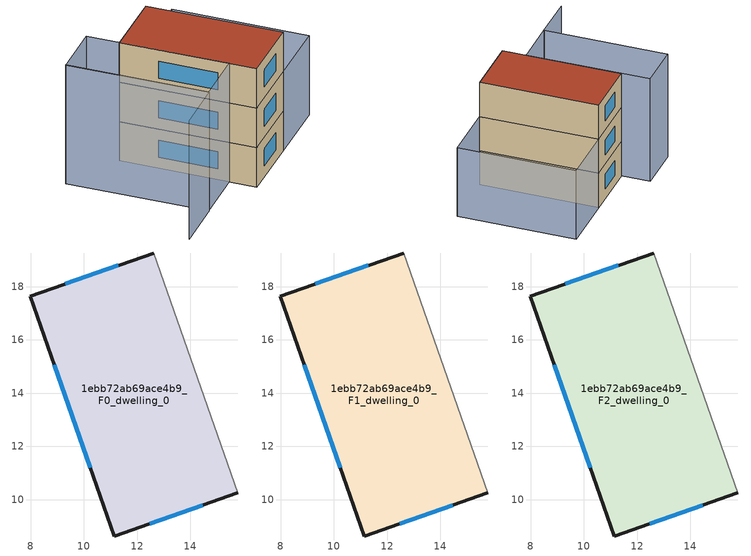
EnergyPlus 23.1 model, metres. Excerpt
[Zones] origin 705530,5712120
1ebb72ab69ace4b9_F0_dwelling_0
 floor ground (EU_floor_Construction): 12.62,19.26 15.78,10.26 11.14,8.64 7.98,17.64 z0
 wall outside (EU_wall_Construction): 12.62,19.26 7.98,17.64 11.14,8.64 15.78,10.26 z0:3
 wall adiabatic (EU_wall_Construction): 15.78,10.26 12.62,19.26 z0:3
 window (EU_Window_Construction): 11.29,18.8 9.3,18.1 / 12.47,9.1 14.46,9.8 / 8.88,15.07 10.24,11.2 z0.85:2.15
1ebb72ab69ace4b9_F1_dwelling_0
 floor to 1ebb72ab69ace4b9_F0_dwelling_0 (EU_floor_Construction): 12.62,19.26 15.78,10.26 11.14,8.64 7.98,17.64 z3
 wall outside (EU_wall_Construction): 12.62,19.26 7.98,17.64 11.14,8.64 15.78,10.26 z3:6
 wall adiabatic (EU_wall_Construction): 15.78,10.26 12.62,19.26 z3:6
 window (EU_Window_Construction): 11.29,18.8 9.3,18.1 / 12.47,9.1 14.46,9.8 / 8.88,15.07 10.24,11.2 z3.85:5.15
1ebb72ab69ace4b9_F2_dwelling_0
 floor to 1ebb72ab69ace4b9_F1_dwelling_0 (EU_floor_Construction): 12.62,19.26 15.78,10.26 11.14,8.64 7.98,17.64 z6
 wall outside (EU_wall_Construction): 12.62,19.26 7.98,17.64 11.14,8.64 15.78,10.26 z6:9
 wall adiabatic (EU_wall_Construction): 15.78,10.26 12.62,19.26 z6:9
 window (EU_Window_Construction): 11.29,18.8 9.3,18.1 / 12.47,9.1 14.46,9.8 / 8.88,15.07 10.24,11.2 z6.85:8.15
 roof outside (EU_roof_Construction): 15.78,10.26 12.62,19.26 7.98,17.64 11.14,8.64 z9
shading: 3.6,18.54 6.88,9.12 / 6.88,9.12 3.3,7.87 / 6.87,9.15 3.56,18.52 / 3.56,18.52 7.21,19.81 / 7.21,19.81 10.52,10.45 / 10.52,10.45 6.87,9.15 z0:9; 20.37,11.87 15.77,10.26 / 15.77,10.26 12.62,19.26 / 12.62,19.26 17.22,20.88 / 17.22,20.88 20.37,11.87 z0:6
[Building]
EU S2 Campaign: North Axis=0; Terrain=City; Solar Distribution=FullExterior
[Site:Location]
London: Latitude=51.5; Longitude=-0.5; Time Zone=0; Elevation=25
[SizingPeriod:WeatherFileDays]
AnnualSizingPeriod: Begin Month=1; Begin Day of Month=1; End Month=12; End Day of Month=31; Day of Week for Start Day=Monday; Use Weather File Daylight Saving Period=No; Use Weather File Rain and Snow Indicators=No
[MATERIAL]
EU_InternalMass_Material: Roughness=MediumRough; Thickness=0.1; Conductivity=1; Density=1800; Specific Heat=900; Thermal Absorptance=0.9; Solar Absorptance=0.7; Visible Absorptance=0.7
[MATERIAL:NOMASS] Roughness=MediumRough; Thermal Absorptance=0.9; Solar Absorptance=0.7; Visible Absorptance=0.7
Name | Thermal Resistance
EU_wall_NoMass | 0.71061
EU_roof_NoMass | 2.41608
EU_floor_NoMass | 1.75078
[WINDOWMATERIAL:SIMPLEGLAZINGSYSTEM]
EU_Window_SimpleGlazing: UFactor=2.64892; Solar Heat Gain Coefficient=0.76; Visible Transmittance=0.76
[CONSTRUCTION]
EU_wall_Construction: EU_wall_NoMass
EU_roof_Construction: EU_roof_NoMass
EU_floor_Construction: EU_floor_NoMass
EU_Window_Construction: EU_Window_SimpleGlazing
EU_InternalMass_Construction: EU_InternalMass_Material
[ZONE] Type=1; Multiplier=1; Ceiling Height=autocalculate; Floor Area=autocalculate; Part of Total Floor Area=Yes
Name | Volume
1ebb72ab69ace4b9_F0_dwelling_0 | 140.674
1ebb72ab69ace4b9_F1_dwelling_0; 1ebb72ab69ace4b9_F2_dwelling_0 | 140.673
[INTERNALMASS] Construction=EU_InternalMass_Construction; Surface Area=46.8915
Name | Zone or ZoneList
1ebb72ab69ace4b9_F0_dwelling_0_EU_InternalMass | 1ebb72ab69ace4b9_F0_dwelling_0
1ebb72ab69ace4b9_F1_dwelling_0_EU_InternalMass | 1ebb72ab69ace4b9_F1_dwelling_0
1ebb72ab69ace4b9_F2_dwelling_0_EU_InternalMass | 1ebb72ab69ace4b9_F2_dwelling_0
[OTHEREQUIPMENT] Fuel Type=Electricity; Design Level Calculation Method=Watts/Area; Power per Zone Floor Area=1; Fraction Latent=0; Fraction Radiant=0; Fraction Lost=0; Carbon Dioxide Generation Rate=0; EndUse Subcategory=EU_Step8_InternalGains
Name | Zone or ZoneList or Space or SpaceList | Schedule
EU_Step8_InternalGain_1ebb72ab69ace4b9_F0_dwelling_0_f000 | 1ebb72ab69ace4b9_F0_dwelling_0 | EU_Step8_GainSchedule_1ebb72ab69ace4b9_F0_dwelling_0_f000
EU_Step8_InternalGain_1ebb72ab69ace4b9_F1_dwelling_0_f000 | 1ebb72ab69ace4b9_F1_dwelling_0 | EU_Step8_GainSchedule_1ebb72ab69ace4b9_F1_dwelling_0_f000
EU_Step8_InternalGain_1ebb72ab69ace4b9_F2_dwelling_0_f000 | 1ebb72ab69ace4b9_F2_dwelling_0 | EU_Step8_GainSchedule_1ebb72ab69ace4b9_F2_dwelling_0_f000
[ZONEVENTILATION:DESIGNFLOWRATE] Schedule=EU_AlwaysOn; Design Flow Rate Calculation Method=AirChanges/Hour; Air Changes per Hour=0.496673; Ventilation Type=Natural; Fan Pressure Rise=0; Fan Total Efficiency=1; Constant Term Coefficient=1; Temperature Term Coefficient=0; Velocity Term Coefficient=0; Velocity Squared Term Coefficient=0; Minimum Indoor Temperature=-100; Maximum Indoor Temperature=100; Delta Temperature=-100; Minimum Outdoor Temperature=-100; Maximum Outdoor Temperature=100; Maximum Wind Speed=40
Name | Zone or ZoneList or Space or SpaceList
EU_ConstantAir_1ebb72ab69ace4b9_F0_dwelling_0 | 1ebb72ab69ace4b9_F0_dwelling_0
EU_ConstantAir_1ebb72ab69ace4b9_F1_dwelling_0 | 1ebb72ab69ace4b9_F1_dwelling_0
EU_ConstantAir_1ebb72ab69ace4b9_F2_dwelling_0 | 1ebb72ab69ace4b9_F2_dwelling_0
[HVACTEMPLATE:THERMOSTAT] Constant Heating Setpoint=20; Constant Cooling Setpoint=50
EU_HeatOnly_1ebb72ab69ace4b9_F0_dwelling_0; EU_HeatOnly_1ebb72ab69ace4b9_F1_dwelling_0; EU_HeatOnly_1ebb72ab69ace4b9_F2_dwelling_0
[HVACTEMPLATE:ZONE:IDEALLOADSAIRSYSTEM] System Availability Schedule=EU_AlwaysOn; Maximum Heating Supply Air Temperature=50; Minimum Cooling Supply Air Temperature=13; Maximum Heating Supply Air Humidity Ratio=0.0156; Minimum Cooling Supply Air Humidity Ratio=0.0077; Heating Limit=NoLimit; Cooling Limit=NoLimit; Heating Availability Schedule=EU_AlwaysOn; Cooling Availability Schedule=EU_CoolingOff; Dehumidification Control Type=ConstantSensibleHeatRatio; Cooling Sensible Heat Ratio=0.7; Dehumidification Setpoint=60; Humidification Control Type=None; Humidification Setpoint=30; Outdoor Air Method=None; Outdoor Air Flow Rate per Person=0.00944; Outdoor Air Flow Rate per Zone Floor Area=0; Outdoor Air Flow Rate per Zone=0; Demand Controlled Ventilation Type=None; Outdoor Air Economizer Type=NoEconomizer; Heat Recovery Type=None; Sensible Heat Recovery Effectiveness=0.7; Latent Heat Recovery Effectiveness=0.65
Name | Template Thermostat
1ebb72ab69ace4b9_F0_dwelling_0 | EU_HeatOnly_1ebb72ab69ace4b9_F0_dwelling_0
1ebb72ab69ace4b9_F1_dwelling_0 | EU_HeatOnly_1ebb72ab69ace4b9_F1_dwelling_0
1ebb72ab69ace4b9_F2_dwelling_0 | EU_HeatOnly_1ebb72ab69ace4b9_F2_dwelling_0
[SIZING:ZONE] Zone Cooling Design Supply Air Temperature Input Method=SupplyAirTemperature; Zone Cooling Design Supply Air Temperature=13; Zone Heating Design Supply Air Temperature Input Method=SupplyAirTemperature; Zone Heating Design Supply Air Temperature=50; Zone Cooling Design Supply Air Humidity Ratio=0.008; Zone Heating Design Supply Air Humidity Ratio=0.008; Cooling Design Air Flow Method=DesignDay; Cooling Design Air Flow Rate=0; Cooling Minimum Air Flow per Zone Floor Area=0.000762; Cooling Minimum Air Flow=0; Cooling Minimum Air Flow Fraction=0.2; Heating Design Air Flow Method=DesignDay; Heating Design Air Flow Rate=0; Heating Maximum Air Flow per Zone Floor Area=0.002032; Heating Maximum Air Flow=0.141576; Heating Maximum Air Flow Fraction=0.3; Account for Dedicated Outdoor Air System=No; Dedicated Outdoor Air System Control Strategy=NeutralSupplyAir; Dedicated Outdoor Air Low Setpoint Temperature for Design=autosize; Dedicated Outdoor Air High Setpoint Temperature for Design=autosize; Zone Load Sizing Method=Sensible Load Only No Latent Load; Zone Latent Cooling Design Supply Air Humidity Ratio Input Method=HumidityRatioDifference; Zone Cooling Design Supply Air Humidity Ratio Difference=0.005; Zone Latent Heating Design Supply Air Humidity Ratio Input Method=HumidityRatioDifference; Zone Humidification Design Supply Air Humidity Ratio Difference=0.005
1ebb72ab69ace4b9_F0_dwelling_0; 1ebb72ab69ace4b9_F1_dwelling_0; 1ebb72ab69ace4b9_F2_dwelling_0
[SCHEDULE:CONSTANT]
Name | Hourly Value
EU_AlwaysOn | 1
EU_CoolingOff | 0
[SCHEDULE:FILE] Column Number=1; Rows to Skip at Top=0; Number of Hours of Data=8760; Column Separator=Comma; Interpolate to Timestep=No; Minutes per Item=60; Adjust Schedule for Daylight Savings=Yes
Name | File
EU_Step8_GainSchedule_1ebb72ab69ace4b9_F0_dwelling_0_f000 | ../../schedules/1ebb72ab69ace4b9/1ebb72ab69ace4b9_F0_dwelling_0_f000_gain.csv
EU_Step8_GainSchedule_1ebb72ab69ace4b9_F1_dwelling_0_f000 | ../../schedules/1ebb72ab69ace4b9/1ebb72ab69ace4b9_F1_dwelling_0_f000_gain.csv
EU_Step8_GainSchedule_1ebb72ab69ace4b9_F2_dwelling_0_f000 | ../../schedules/1ebb72ab69ace4b9/1ebb72ab69ace4b9_F2_dwelling_0_f000_gain.csv
